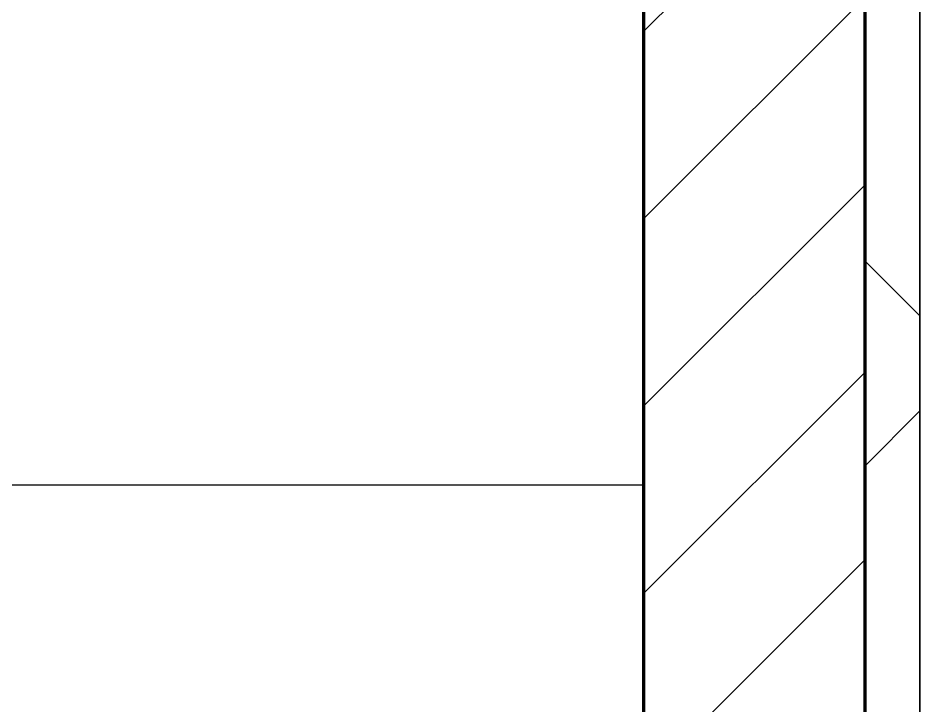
# Model space of a CAD drawing. Header units: millimetres. Extents: x -853432 to -773672, y -18171 to 22484.
# Drawn here: x -821174 to -820357, y 8812 to 9435 of the extents above; entities that cross this region are included whole.
import ezdxf

# ---------------------------------------------------------------- set-up
doc = ezdxf.new("R2010")
doc.units = ezdxf.units.MM
for name, color, linetype, lineweight in [('A-CLNG', 2, 'Continuous', 9), ('A-CLNG-PATT', 2, 'Continuous', 9), ('A-GLAZ-CURT', 2, 'Continuous', 9), ('A-WALL', 5, 'Continuous', 35), ('A-WALL-FNSH', 2, 'Continuous', 35), ('A-WALL-PATT', 1, 'Continuous', 35)]:
    doc.layers.add(name, color=color, linetype=linetype, lineweight=lineweight)

# ---------------------------------------------------------------- blocks, each defined once
blk = doc.blocks.new('PPLS-PP19_Custom Tile Pattern - Custom Tile Pattern-V181-4251-01 ENLARGED CONCOURSE LEVEL - REFLECTED CEILING PLAN - SHEET 2')
at = {"layer": 'A-GLAZ-CURT'}
for p, q in [((-300, 0), (300, 0)), ((300, 0), (-300, 0)), ((-293.07, 0), (-289.41, 0)), ((-289.41, 0), (-293.07, 0)), ((-288.34, 0), (-275.75, 0)), ((-275.75, 0), (-288.34, 0)), ((-222.32, 0), (-205.22, 0)), ((-205.22, 0), (-222.32, 0)), ((195.99, 0), (209.65, 0)), ((209.65, 0), (195.99, 0)), ((210.02, 0), (213.31, 0)), ((213.31, 0), (210.02, 0)), ((230.06, 0), (300, 0)), ((-300, -50), (300, -50)), ((300, -50), (-300, -50))]:
    blk.add_line(p, q, dxfattribs=at)
at = {"layer": 'A-GLAZ-CURT', "flags": 128}
for points in [[(-300, 0), (-291.56, 0), (-283.3, 0), (-275.2, 0), (-267.26, 0), (-259.45, 0), (-251.77, 0), (-244.2, 0), (-236.74, 0), (-229.36, 0), (-222.06, 0), (-214.83, 0), (-207.71, 0), (-200.76, 0), (-194.02, 0), (-187.54, 0), (-181.38, 0), (-175.58, 0), (-170.25, 0), (-165.64, 0), (-162.01, 0), (-159.53, 0), (-157.46, 0), (-154.52, 0), (-149.42, 0), (-141.84, 0), (-132.81, 0), (-126.08, 0)], [(-125.17, 0), (-128.55, 0), (-134.16, 0), (-140.03, 0), (-145.5, 0), (-150.63, 0), (-155.53, 0), (-160.27, 0), (-164.95, 0), (-169.65, 0), (-174.47, 0), (-179.49, 0), (-184.81, 0), (-190.44, 0), (-196.37, 0), (-202.58, 0), (-209.04, 0), (-215.73, 0), (-222.63, 0), (-229.72, 0), (-236.97, 0), (-244.39, 0), (-251.96, 0), (-259.67, 0), (-267.51, 0), (-275.48, 0), (-283.55, 0), (-291.73, 0), (-300, 0)]]:
    blk.add_lwpolyline(points, dxfattribs=at)
at = {"layer": 'A-GLAZ-CURT'}
for points in [[(-300, 0), (-296.08, 0), (-292.17, 0), (-288.3, 0)], [(-289.02, 0), (-292.64, 0), (-296.31, 0), (-300, 0)], [(-122.91, 0), (-125.31, 0), (-129.56, 0), (-133.82, 0)], [(-118.78, 0), (-120, 0), (-121.12, 0), (-122.23, 0)], [(-72.93, 0), (-74.89, 0), (-77.38, 0), (-80.14, 0)], [(-39.17, 0), (-38.56, 0), (-37.91, 0), (-37.36, 0)], [(-15.19, 0), (-13.3, 0), (-5.87, 0), (2.36, 0)], [(24.49, 0), (25.23, 0), (25.72, 0), (26.04, 0)], [(36.29, 0), (37.54, 0), (40.26, 0), (42.93, 0)], [(80.35, 0), (79.57, 0), (78.27, 0), (76.63, 0)], [(84.06, 0), (83.48, 0), (82.41, 0), (81.72, 0)], [(129.02, 0), (129.02, 0), (127.97, 0), (126.96, 0)], [(127.81, 0), (130.95, 0), (133.09, 0), (134.6, 0)], [(168.74, 0), (168.74, 0), (169.81, 0), (171.51, 0)], [(195.11, 0), (194.91, 0), (194.44, 0), (193.8, 0)]]:
    blk.add_open_spline(points, degree=3, dxfattribs=at)
for points, knots in [([(-122.46, 0), (-126.46, 0), (-152.89, 0), (-202.69, 0), (-259.21, 0), (-286.75, 0), (-288.3, 0)], [-17507.862731, -17507.862731, -17507.862731, -17507.862731, -17136.203329, -15131.813646, -13729.592194, -13646.577059, -13646.577059, -13646.577059, -13646.577059]), ([(-287.63, 0), (-276.6, 0), (-233.39, 0), (-174.61, 0), (-129.95, 0), (-110.8, 0), (-99.5, 0), (-91.46, 0)], [-5101.330845, -5101.330845, -5101.330845, -5101.330845, -4502.809032, -2700.551212, -1002.059161, -460.363443, 0, 0, 0, 0]), ([(-137.88, 0), (-140.56, 0), (-147.66, 0), (-147.69, 0), (-158.72, 0), (-174.02, 0), (-185.59, 0), (-209.77, 0), (-232.01, 0), (-255.22, 0), (-262.59, 0), (-264.9, 0), (-265.4, 0)], [-3187.727384, -3187.727384, -3187.727384, -3187.727384, -2919.378265, -2477.344047, -2237.412286, -2029.680487, -1755.085331, -1400.429864, -858.079193, -543.655514, -208.940337, 0, 0, 0, 0]), ([(-258.6, 0), (-257.91, 0), (-254.26, 0), (-241.25, 0), (-225.99, 0), (-213.73, 0), (-207.71, 0), (-205.25, 0)], [-5722.54675, -5722.54675, -5722.54675, -5722.54675, -5657.471696, -5413.335975, -5017.494783, -4832.723979, -4702.532596, -4702.532596, -4702.532596, -4702.532596]), ([(-133.82, 0), (-135.51, 0), (-137.8, 0), (-149.31, 0), (-162.01, 0), (-177.91, 0), (-199.46, 0), (-216.65, 0), (-231.26, 0), (-233.46, 0), (-234, 0)], [-2731.647847, -2731.647847, -2731.647847, -2731.647847, -2418.507304, -2308.929706, -2113.765672, -1763.376603, -1422.553702, -978.033455, -846.069444, -682.911962, -682.911962, -682.911962, -682.911962]), ([(-233.49, 0), (-233.44, 0), (-232.38, 0), (-230.74, 0), (-225.3, 0), (-223.63, 0)], [-455.274641, -455.274641, -455.274641, -455.274641, -440.605512, -119.536984, 0, 0, 0, 0]), ([(-223.63, 0), (-219.39, 0), (-206.17, 0), (-188.58, 0), (-169.02, 0), (-152.12, 0), (-136.84, 0), (-127.33, 0), (-124.19, 0), (-123.43, 0), (-123.28, 0)], [-5463.295695, -5463.295695, -5463.295695, -5463.295695, -5161.076232, -4739.070012, -4465.409639, -4149.119819, -3839.893365, -3647.167523, -3488.92562, -3439.852845, -3439.852845, -3439.852845, -3439.852845]), ([(-204.3, 0), (-203.93, 0), (-197.65, 0), (-185.8, 0), (-171.77, 0), (-158.7, 0), (-157.22, 0)], [-4685.575192, -4685.575192, -4685.575192, -4685.575192, -4666.091899, -4349.945572, -4000.813434, -3840.635403, -3840.635403, -3840.635403, -3840.635403]), ([(-152.35, 0), (-151.03, 0), (-147.71, 0), (-143.57, 0), (-138.62, 0)], [-3494.978217, -3494.978217, -3494.978217, -3494.978217, -3371.022232, -3227.460399, -3227.460399, -3227.460399, -3227.460399]), ([(-123.27, 0), (-124.63, 0), (-128.35, 0), (-136.96, 0), (-147.46, 0), (-150.03, 0), (-150.57, 0)], [-5814.755826, -5814.755826, -5814.755826, -5814.755826, -5700.061948, -5508.838257, -5298.784692, -5196.16478, -5196.16478, -5196.16478, -5196.16478]), ([(-150.34, 0), (-150.07, 0), (-147.75, 0), (-142.6, 0), (-127.26, 0), (-107.3, 0), (-90.42, 0), (-75.26, 0), (-68.41, 0), (-65.12, 0), (-63.63, 0)], [-4948.728362, -4948.728362, -4948.728362, -4948.728362, -4883.323924, -4440.880425, -4054.690705, -3793.097032, -3402.597032, -3144.956779, -3050.982048, -2969.237017, -2969.237017, -2969.237017, -2969.237017]), ([(-122.81, 0), (-128.03, 0), (-136.73, 0), (-147.74, 0), (-149.07, 0)], [-6742.200112, -6742.200112, -6742.200112, -6742.200112, -6449.282163, -6277.220794, -6277.220794, -6277.220794, -6277.220794]), ([(-148.23, 0), (-146.94, 0), (-140.15, 0), (-137.28, 0), (-133.93, 0), (-128.78, 0), (-126.5, 0)], [-6162.058746, -6162.058746, -6162.058746, -6162.058746, -6017.569127, -5560.701257, -5364.112219, -5231.017328, -5231.017328, -5231.017328, -5231.017328]), ([(-86.16, 0), (-91.37, 0), (-104.13, 0), (-122.65, 0), (-139.03, 0), (-146.11, 0), (-146.95, 0)], [-1681.3698, -1681.3698, -1681.3698, -1681.3698, -1374.161226, -945.742622, -741.901385, -489.130243, -489.130243, -489.130243, -489.130243]), ([(-146.69, 0), (-146.59, 0), (-145.49, 0), (-135.69, 0), (-128.29, 0), (-125.15, 0)], [-420.34245, -420.34245, -420.34245, -420.34245, -406.956646, -290.263673, 0, 0, 0, 0]), ([(-127.41, 0), (-131.63, 0), (-133.16, 0), (-134.09, 0), (-134.15, 0)], [-8540.990293, -8540.990293, -8540.990293, -8540.990293, -8266.114998, -8246.473386, -8246.473386, -8246.473386, -8246.473386]), ([(-134.15, 0), (-133.32, 0), (-130.31, 0), (-117.33, 0), (-95.05, 0), (-84.25, 0), (-80.67, 0)], [-7657.439573, -7657.439573, -7657.439573, -7657.439573, -7293.749979, -6839.55839, -6236.997189, -5900.947576, -5900.947576, -5900.947576, -5900.947576]), ([(-113.43, 0), (-113.44, 0), (-113.96, 0), (-119.73, 0), (-125.43, 0), (-127.03, 0), (-127.41, 0)], [-328.499627, -328.499627, -328.499627, -328.499627, -282.672656, -98.539552, -24.539552, 0, 0, 0, 0]), ([(-126.5, 0), (-122.44, 0), (-108.71, 0), (-86.68, 0), (-63.44, 0), (-54.4, 0), (-48.96, 0), (-42.59, 0), (-39.16, 0)], [-5231.017328, -5231.017328, -5231.017328, -5231.017328, -4994.692869, -4542.524482, -4008.285538, -3689.699207, -3546.54457, -3366.502333, -3366.502333, -3366.502333, -3366.502333]), ([(-125.15, 0), (-124.93, 0), (-124.21, 0), (-123.33, 0), (-122.65, 0)], [-3362.7396, -3362.7396, -3362.7396, -3362.7396, -3342.215224, -3292.682525, -3292.682525, -3292.682525, -3292.682525]), ([(-122.25, 0), (-119.27, 0), (-111.88, 0), (-98.9, 0), (-89.19, 0), (-82.02, 0), (-80.68, 0)], [-3283.064813, -3283.064813, -3283.064813, -3283.064813, -3074.362186, -2902.289527, -2605.247022, -2537.662406, -2537.662406, -2537.662406, -2537.662406]), ([(-80.67, 0), (-81.38, 0), (-92.67, 0), (-106.94, 0), (-122.2, 0)], [-19033.166561, -19033.166561, -19033.166561, -19033.166561, -18935.241197, -17515.680312, -17515.680312, -17515.680312, -17515.680312]), ([(-39.4, 0), (-43.56, 0), (-56.17, 0), (-78.2, 0), (-104.81, 0), (-117.73, 0), (-122.2, 0)], [-8369.627725, -8369.627725, -8369.627725, -8369.627725, -8073.216054, -7508.296369, -7004.680444, -6753.56006, -6753.56006, -6753.56006, -6753.56006]), ([(-122.08, 0), (-122.01, 0), (-121.69, 0), (-121.2, 0), (-120.88, 0)], [-3136.336417, -3136.336417, -3136.336417, -3136.336417, -3110.304437, -3035.164275, -3035.164275, -3035.164275, -3035.164275]), ([(-120.13, 0), (-120.14, 0), (-120.22, 0), (-120.55, 0), (-121.45, 0)], [-2933.992132, -2933.992132, -2933.992132, -2933.992132, -2920.575025, -2858.387903, -2858.387903, -2858.387903, -2858.387903]), ([(-39.69, 0), (-40.51, 0), (-45.14, 0), (-46.13, 0), (-60.59, 0), (-81.23, 0), (-99.51, 0), (-114.02, 0), (-117.28, 0), (-118.78, 0)], [-1732.054927, -1732.054927, -1732.054927, -1732.054927, -1672.078046, -1405.135169, -1060.00838, -740.068933, -229.489605, -116.330425, 0, 0, 0, 0]), ([(-117.74, 0), (-117.19, 0), (-114.78, 0), (-113.43, 0), (-113.43, 0)], [-821.249067, -821.249067, -821.249067, -821.249067, -394.672656, -330.879064, -330.879064, -330.879064, -330.879064]), ([(-80.68, 0), (-81.69, 0), (-92.05, 0), (-107.61, 0), (-116.56, 0), (-117.56, 0)], [-2275.334605, -2275.334605, -2275.334605, -2275.334605, -2193.204658, -1433.981041, -985.49888, -985.49888, -985.49888, -985.49888]), ([(-115.82, 0), (-114.96, 0), (-110.41, 0), (-96.78, 0), (-71.33, 0), (-42.53, 0), (-12.78, 0), (4.23, 0), (9.64, 0), (10.14, 0), (10.18, 0)], [-5724.064692, -5724.064692, -5724.064692, -5724.064692, -5430.283136, -5103.229623, -4799.173296, -4065.652676, -3589.737505, -3285.047089, -3066.359526, -3044.715262, -3044.715262, -3044.715262, -3044.715262]), ([(-39.19, 0), (-39.71, 0), (-45.29, 0), (-56.24, 0), (-75.59, 0), (-94, 0), (-112.01, 0), (-114.94, 0), (-115.63, 0)], [-1826.829157, -1826.829157, -1826.829157, -1826.829157, -1792.521578, -1466.981642, -1208.454564, -789.402658, -501.969187, -243.577221, -243.577221, -243.577221, -243.577221]), ([(-91.46, 0), (-90.09, 0), (-86.59, 0), (-82.83, 0), (-80.68, 0)], [-19832.387487, -19832.387487, -19832.387487, -19832.387487, -19753.885894, -19642.94686, -19642.94686, -19642.94686, -19642.94686]), ([(-63.96, 0), (-64.13, 0), (-72.5, 0), (-80.63, 0), (-86.16, 0)], [-2171.769325, -2171.769325, -2171.769325, -2171.769325, -2007.031671, -1681.3698, -1681.3698, -1681.3698, -1681.3698]), ([(-80.76, 0), (-81.8, 0), (-82.86, 0), (-83.28, 0), (-83.28, 0)], [-1566.389628, -1566.389628, -1566.389628, -1566.389628, -1424.436217, -1393.971743, -1393.971743, -1393.971743, -1393.971743]), ([(-83.28, 0), (-83.28, 0), (-83.05, 0), (-82, 0), (-81.41, 0)], [-1393.4169, -1393.4169, -1393.4169, -1393.4169, -1353.722004, -1319.6015, -1319.6015, -1319.6015, -1319.6015]), ([(-80.43, 0), (-78.54, 0), (-75.52, 0), (-72.73, 0), (-72.64, 0), (-72.64, 0)], [-19638.67709, -19638.67709, -19638.67709, -19638.67709, -19541.04734, -19478.625389, -19471.062469, -19471.062469, -19471.062469, -19471.062469]), ([(-80.33, 0), (-78.46, 0), (-70.84, 0), (-62.74, 0), (-60.36, 0), (-59.97, 0)], [-5890.338133, -5890.338133, -5890.338133, -5890.338133, -5713.340575, -5140.470607, -5006.787413, -5006.787413, -5006.787413, -5006.787413]), ([(-36.62, 0), (-36.62, 0), (-40.35, 0), (-44.32, 0), (-58.03, 0), (-73.11, 0), (-79.79, 0)], [-4069.478503, -4069.478503, -4069.478503, -4069.478503, -3858.647035, -3538.256648, -2842.901703, -2299.497386, -2299.497386, -2299.497386, -2299.497386]), ([(-29.03, 0), (-33.97, 0), (-43.74, 0), (-56.37, 0), (-71.66, 0), (-76.29, 0), (-79.49, 0), (-79.79, 0)], [-2680.714891, -2680.714891, -2680.714891, -2680.714891, -2413.671296, -2161.752162, -2006.592567, -1646.621388, -1608.428934, -1608.428934, -1608.428934, -1608.428934]), ([(-79.76, 0), (-75.83, 0), (-70.36, 0), (-65.93, 0), (-65.07, 0)], [-2522.0547, -2522.0547, -2522.0547, -2522.0547, -2322.099534, -2241.8264, -2241.8264, -2241.8264, -2241.8264]), ([(-79.53, 0), (-79.27, 0), (-74.88, 0), (-62.97, 0), (-50.15, 0), (-42.19, 0), (-39.92, 0)], [-1286.743147, -1286.743147, -1286.743147, -1286.743147, -1274.333717, -1073.56893, -651.549973, -428.914382, -428.914382, -428.914382, -428.914382]), ([(-66.39, 0), (-66.39, 0), (-63.63, 0), (-53.63, 0), (-34.42, 0), (-29.82, 0), (-29.19, 0)], [-2493.31794, -2493.31794, -2493.31794, -2493.31794, -2315.303971, -1809.437387, -963.711516, -666.19313, -666.19313, -666.19313, -666.19313]), ([(2.37, 0), (-2.19, 0), (-21.19, 0), (-47.42, 0), (-65.77, 0), (-66.37, 0), (-66.38, 0)], [-3986.549796, -3986.549796, -3986.549796, -3986.549796, -3745.412743, -2981.410125, -2542.574734, -2498.224237, -2498.224237, -2498.224237, -2498.224237]), ([(-63.63, 0), (-61.49, 0), (-57.39, 0), (-54.49, 0), (-45.2, 0), (-40.79, 0), (-40.46, 0), (-40.44, 0)], [-2969.237017, -2969.237017, -2969.237017, -2969.237017, -2851.217951, -2734.127174, -2474.780881, -2410.990208, -2350.645972, -2350.645972, -2350.645972, -2350.645972]), ([(-58.83, 0), (-58.37, 0), (-57.29, 0), (-54.23, 0), (-46.33, 0), (-42.62, 0), (-41.76, 0)], [-4859.52896, -4859.52896, -4859.52896, -4859.52896, -4680.891996, -4469.85053, -4321.566175, -4270.495146, -4270.495146, -4270.495146, -4270.495146]), ([(-51.83, 0), (-51.83, 0), (-51.78, 0), (-47.4, 0), (-46.01, 0), (-40.22, 0), (-36.78, 0)], [-632.814994, -632.814994, -632.814994, -632.814994, -627.965721, -508.377888, -260.442412, 0, 0, 0, 0]), ([(42.84, 0), (40.22, 0), (33.65, 0), (24.07, 0), (12.82, 0), (-2.9, 0), (-20.62, 0), (-32.81, 0), (-44.85, 0), (-51.43, 0), (-51.79, 0)], [-2450.661347, -2450.661347, -2450.661347, -2450.661347, -2313.748533, -2106.613311, -1925.670641, -1617.263037, -1290.787923, -1039.307308, -819.71621, -644.910881, -644.910881, -644.910881, -644.910881]), ([(-41.76, 0), (-39.9, 0), (-37.72, 0), (-36.92, 0), (-36.77, 0)], [-4270.495146, -4270.495146, -4270.495146, -4270.495146, -4161.040818, -4106.245333, -4106.245333, -4106.245333, -4106.245333]), ([(9.32, 0), (9.08, 0), (7.65, 0), (2.57, 0), (-12.23, 0), (-25.13, 0), (-34.6, 0), (-39.16, 0)], [-2922.926651, -2922.926651, -2922.926651, -2922.926651, -2882.788014, -2720.818881, -2518.50168, -2125.455881, -1827.508914, -1827.508914, -1827.508914, -1827.508914]), ([(-26.75, 0), (-27.82, 0), (-32.26, 0), (-36.96, 0), (-39.15, 0)], [-8718.362214, -8718.362214, -8718.362214, -8718.362214, -8532.293389, -8375.571697, -8375.571697, -8375.571697, -8375.571697]), ([(-39.09, 0), (-38.08, 0), (-35.37, 0), (-33.57, 0), (-29.94, 0), (-28.57, 0)], [-400.852219, -400.852219, -400.852219, -400.852219, -296.515819, -83.513472, 0, 0, 0, 0]), ([(-38.95, 0), (-38.05, 0), (-28.67, 0), (-18.03, 0), (8.61, 0), (15.02, 0), (22.91, 0), (31, 0), (39.04, 0), (51.19, 0), (58.74, 0), (61.34, 0), (61.45, 0)], [-3362.796854, -3362.796854, -3362.796854, -3362.796854, -3315.260113, -2864.387349, -2439.246196, -2084.094819, -1956.422387, -1818.904206, -1645.594513, -1443.202566, -1228.752106, -1120.932285, -1120.932285, -1120.932285, -1120.932285]), ([(-36.33, 0), (-36.43, 0), (-36.91, 0), (-38.12, 0), (-38.9, 0)], [-1855.773136, -1855.773136, -1855.773136, -1855.773136, -1810.870157, -1751.749821, -1751.749821, -1751.749821, -1751.749821]), ([(-36.78, 0), (-32.43, 0), (-19.22, 0), (7.4, 0), (30.8, 0), (43.89, 0)], [-6191.144455, -6191.144455, -6191.144455, -6191.144455, -5862.463379, -5340.621928, -4655.615563, -4655.615563, -4655.615563, -4655.615563]), ([(-36.29, 0), (-36.29, 0), (-34.66, 0), (-28.88, 0), (-26.95, 0), (-26.54, 0)], [-9150.272121, -9150.272121, -9150.272121, -9150.272121, -9057.163041, -8919.836787, -8834.607043, -8834.607043, -8834.607043, -8834.607043]), ([(2.37, 0), (-5.04, 0), (-16.89, 0), (-34.76, 0), (-36.04, 0)], [-9872.115464, -9872.115464, -9872.115464, -9872.115464, -9424.652049, -9182.880979, -9182.880979, -9182.880979, -9182.880979]), ([(-33.34, 0), (-33.34, 0), (-32.93, 0), (-31.16, 0), (-30.52, 0)], [-2415.024266, -2415.024266, -2415.024266, -2415.024266, -2357.633367, -2323.618664, -2323.618664, -2323.618664, -2323.618664]), ([(70.61, 0), (66.16, 0), (55.8, 0), (39.61, 0), (24.74, 0), (2.64, 0), (-17.84, 0), (-30.57, 0), (-31.82, 0), (-32, 0)], [-4647.237329, -4647.237329, -4647.237329, -4647.237329, -4326.416877, -4098.545751, -3766.694881, -3333.063701, -2994.501669, -2698.150104, -2614.070998, -2614.070998, -2614.070998, -2614.070998]), ([(-30.76, 0), (-30.73, 0), (-29.99, 0), (-23.47, 0), (-15.75, 0), (-15.19, 0)], [-54176.191683, -54176.191683, -54176.191683, -54176.191683, -54157.274271, -53749.15266, -53717.791567, -53717.791567, -53717.791567, -53717.791567]), ([(-30.52, 0), (-27.11, 0), (-18.23, 0), (-6, 0), (1.54, 0)], [-2323.618664, -2323.618664, -2323.618664, -2323.618664, -2142.497158, -1742.713998, -1742.713998, -1742.713998, -1742.713998]), ([(-13, 0), (-14.35, 0), (-17.68, 0), (-25.97, 0), (-29.52, 0), (-30.21, 0)], [-55207.591944, -55207.591944, -55207.591944, -55207.591944, -54789.006179, -54461.685999, -54290.791712, -54290.791712, -54290.791712, -54290.791712]), ([(8.33, 0), (8.19, 0), (7.18, 0), (0.32, 0), (-13.89, 0), (-24.92, 0), (-29.03, 0)], [-3574.286521, -3574.286521, -3574.286521, -3574.286521, -3526.962355, -3285.499107, -2903.012179, -2680.714891, -2680.714891, -2680.714891, -2680.714891]), ([(-28.98, 0), (-28.66, 0), (-27.39, 0), (-24.45, 0), (-22.56, 0)], [-166.548282, -166.548282, -166.548282, -166.548282, -102.06493, 0, 0, 0, 0]), ([(-28.57, 0), (-26.93, 0), (-20.29, 0), (-11.45, 0), (2.08, 0), (13.15, 0), (21.24, 0), (24.62, 0), (24.72, 0), (24.72, 0)], [-5361.429781, -5361.429781, -5361.429781, -5361.429781, -5261.36855, -5050.479954, -4785.90057, -4596.498881, -4445.288762, -4384.376941, -4376.041937, -4376.041937, -4376.041937, -4376.041937]), ([(-22.56, 0), (-20.27, 0), (-17.03, 0), (-11.36, 0), (-7.66, 0), (-6.6, 0), (-6.44, 0)], [-56468.192263, -56468.192263, -56468.192263, -56468.192263, -56344.022017, -56303.229861, -56166.290093, -56124.392176, -56124.392176, -56124.392176, -56124.392176]), ([(-6.54, 0), (-6.73, 0), (-7.2, 0), (-7.6, 0), (-7.79, 0)], [-56009.792147, -56009.792147, -56009.792147, -56009.792147, -55949.290093, -55895.192118, -55895.192118, -55895.192118, -55895.192118]), ([(-2.63, 0), (-2.47, 0), (-1.63, 0), (0.62, 0), (2.14, 0)], [-226.825321, -226.825321, -226.825321, -226.825321, -220.269177, -213.105504, -213.105504, -213.105504, -213.105504]), ([(1.8, 0), (1.37, 0), (-0.22, 0), (-1.67, 0), (-2.25, 0)], [-250.29001, -250.29001, -250.29001, -250.29001, -246.234814, -234.646884, -234.646884, -234.646884, -234.646884]), ([(103.09, 0), (101.08, 0), (86.31, 0), (63.34, 0), (35.84, 0), (13.63, 0), (5.99, 0), (2.34, 0)], [-375.435014, -375.435014, -375.435014, -375.435014, -369.147452, -330.153101, -307.516438, -285.83788, -251.978559, -251.978559, -251.978559, -251.978559]), ([(2.39, 0), (2.6, 0), (12.32, 0), (22.06, 0), (36.18, 0), (40.64, 0), (42.94, 0)], [-1727.712593, -1727.712593, -1727.712593, -1727.712593, -1716.209403, -1206.526904, -1089.329421, -968.174444, -968.174444, -968.174444, -968.174444]), ([(2.7, 0), (3.62, 0), (16.23, 0), (42.82, 0), (88.72, 0), (120.63, 0), (138.28, 0), (138.53, 0)], [-432.714428, -432.714428, -432.714428, -432.714428, -429.606584, -390.253598, -346.313304, -291.370682, -290.5735, -290.5735, -290.5735, -290.5735]), ([(30.82, 0), (29.27, 0), (20.14, 0), (10.84, 0), (2.86, 0), (2.81, 0)], [-10462.034656, -10462.034656, -10462.034656, -10462.034656, -10363.088938, -9884.23066, -9880.810509, -9880.810509, -9880.810509, -9880.810509]), ([(31.18, 0), (25.97, 0), (16.68, 0), (7.22, 0), (2.97, 0)], [-4496.803627, -4496.803627, -4496.803627, -4496.803627, -4222.080604, -3997.158779, -3997.158779, -3997.158779, -3997.158779]), ([(3.43, 0), (4.55, 0), (8, 0), (15.97, 0), (22.54, 0), (24.49, 0)], [-211.182196, -211.182196, -211.182196, -211.182196, -206.416616, -198.214427, -187.717507, -187.717507, -187.717507, -187.717507]), ([(24.69, 0), (24.54, 0), (20.99, 0), (15.48, 0), (10.8, 0), (9.63, 0)], [-4368.572414, -4368.572414, -4368.572414, -4368.572414, -4306.476363, -4080.000647, -3772.857994, -3772.857994, -3772.857994, -3772.857994]), ([(18.16, 0), (19.15, 0), (24.25, 0), (25.66, 0), (26.12, 0)], [-5700.113719, -5700.113719, -5700.113719, -5700.113719, -5554.232259, -5302.431367, -5302.431367, -5302.431367, -5302.431367]), ([(43.44, 0), (42.84, 0), (38.82, 0), (29.53, 0), (20.67, 0), (18.85, 0), (18.16, 0)], [-6347.322254, -6347.322254, -6347.322254, -6347.322254, -6314.283804, -6135.05769, -5972.647715, -5832.674503, -5832.674503, -5832.674503, -5832.674503]), ([(27.44, 0), (27.9, 0), (29.54, 0), (38.07, 0), (53.39, 0), (71.67, 0), (84.83, 0), (86.01, 0), (92.51, 0), (94.33, 0)], [-5037.309798, -5037.309798, -5037.309798, -5037.309798, -4887.603822, -4705.298446, -4353.683244, -3960.84581, -3759.045785, -3336.541051, -2783.776468, -2783.776468, -2783.776468, -2783.776468]), ([(27.89, 0), (29.09, 0), (33.4, 0), (48.37, 0), (71.92, 0), (100.57, 0), (116.36, 0), (128.63, 0), (128.95, 0)], [-147.777612, -147.777612, -147.777612, -147.777612, -135.792042, -118.513713, -97.899267, -63.759246, -39.050993, -35.895543, -35.895543, -35.895543, -35.895543]), ([(53.18, 0), (53.06, 0), (52.22, 0), (44.99, 0), (36.46, 0), (30.82, 0)], [-622.740158, -622.740158, -622.740158, -622.740158, -566.066452, -360.610861, 0, 0, 0, 0]), ([(136.44, 0), (121.66, 0), (86.93, 0), (51.16, 0), (31.18, 0)], [-106.750556, -106.750556, -106.750556, -106.750556, -59.610984, 0, 0, 0, 0]), ([(43.24, 0), (42.39, 0), (39.73, 0), (36.02, 0), (35.54, 0), (35.54, 0)], [-329.358298, -329.358298, -329.358298, -329.358298, -326.15566, -319.318397, -317.489778, -317.489778, -317.489778, -317.489778]), ([(126.35, 0), (119.91, 0), (102.5, 0), (76.86, 0), (57.82, 0), (47.92, 0), (44.87, 0), (43.83, 0)], [-432.67672, -432.67672, -432.67672, -432.67672, -401.860199, -357.622665, -341.267687, -334.000314, -330.095674, -330.095674, -330.095674, -330.095674]), ([(43.88, 0), (44.84, 0), (48.66, 0), (57.76, 0), (64.47, 0), (72.74, 0), (75.22, 0), (76.03, 0), (76.21, 0)], [-951.772749, -951.772749, -951.772749, -951.772749, -901.315459, -753.071572, -495.328968, -421.953223, -334.951786, -290.452333, -290.452333, -290.452333, -290.452333]), ([(76.63, 0), (74.8, 0), (67.65, 0), (56.32, 0), (47.07, 0), (43.89, 0)], [-3095.572228, -3095.572228, -3095.572228, -3095.572228, -2950.589685, -2634.532728, -2468.897774, -2468.897774, -2468.897774, -2468.897774]), ([(114.39, 0), (114.2, 0), (112.08, 0), (105.42, 0), (92.38, 0), (85.59, 0), (74.4, 0), (62.26, 0), (52.57, 0), (47.33, 0), (43.93, 0)], [-8148.58938, -8148.58938, -8148.58938, -8148.58938, -8105.191388, -7723.759874, -7531.75727, -7135.649961, -6924.452779, -6738.82075, -6548.303034, -6356.483989, -6356.483989, -6356.483989, -6356.483989]), ([(43.98, 0), (44.1, 0), (50.87, 0), (64.79, 0), (95.91, 0), (117.68, 0), (125.81, 0), (126.98, 0)], [-306.239952, -306.239952, -306.239952, -306.239952, -305.899624, -287.17622, -249.500363, -194.761443, -184.269029, -184.269029, -184.269029, -184.269029]), ([(44.6, 0), (45.94, 0), (56.42, 0), (70.92, 0), (82.12, 0), (83.66, 0)], [-4643.358341, -4643.358341, -4643.358341, -4643.358341, -4573.028122, -4094.177415, -3869.465285, -3869.465285, -3869.465285, -3869.465285]), ([(61.47, 0), (61.47, 0), (61.21, 0), (54.61, 0), (53.71, 0), (53.56, 0)], [-1113.311073, -1113.311073, -1113.311073, -1113.311073, -1096.402191, -891.204116, -747.28819, -747.28819, -747.28819, -747.28819]), ([(76.22, 0), (75.58, 0), (73.64, 0), (71.05, 0), (70.61, 0)], [-193.634889, -193.634889, -193.634889, -193.634889, -31.537676, 0, 0, 0, 0]), ([(94.4, 0), (94.4, 0), (94.64, 0), (99.11, 0), (108.97, 0), (117.55, 0), (123.74, 0), (126.03, 0)], [-2348.345796, -2348.345796, -2348.345796, -2348.345796, -2310.419338, -2233.599744, -2052.234781, -1843.028543, -1723.290194, -1723.290194, -1723.290194, -1723.290194]), ([(126.91, 0), (126.75, 0), (124.06, 0), (122.35, 0), (114.96, 0), (108.04, 0), (103.09, 0)], [-31.951916, -31.951916, -31.951916, -31.951916, -31.430235, -22.807238, -15.488593, 0, 0, 0, 0]), ([(157.9, 0), (156.77, 0), (151.67, 0), (143.29, 0), (134.04, 0), (126.24, 0), (118.6, 0), (114.23, 0), (111.98, 0), (105.66, 0), (105.23, 0), (105.23, 0)], [-10292.955006, -10292.955006, -10292.955006, -10292.955006, -10098.273015, -9847.788484, -9677.714971, -9567.007022, -9453.21225, -9220.200448, -9012.77275, -8966.157302, -8929.495943, -8929.495943, -8929.495943, -8929.495943]), ([(105.26, 0), (105.52, 0), (111.01, 0), (112.65, 0), (113.59, 0)], [-8920.561005, -8920.561005, -8920.561005, -8920.561005, -8814.835624, -8577.462505, -8577.462505, -8577.462505, -8577.462505]), ([(126.93, 0), (130.34, 0), (142.35, 0), (163.31, 0), (185.23, 0), (193.62, 0), (194.69, 0), (194.79, 0)], [-1707.604529, -1707.604529, -1707.604529, -1707.604529, -1530.39897, -1095.004608, -529.74427, -295.064701, -265.121568, -265.121568, -265.121568, -265.121568]), ([(168.37, 0), (167.68, 0), (162.47, 0), (150.49, 0), (132.13, 0), (126.95, 0)], [-543.375029, -543.375029, -543.375029, -543.375029, -530.793311, -458.593899, -433.646098, -433.646098, -433.646098, -433.646098]), ([(128.58, 0), (128.8, 0), (130.16, 0), (139.26, 0), (152.67, 0), (161.24, 0), (162.19, 0), (162.75, 0)], [-633.326174, -633.326174, -633.326174, -633.326174, -627.736123, -618.981161, -602.094757, -592.980799, -581.414464, -581.414464, -581.414464, -581.414464]), ([(137.1, 0), (136, 0), (133.64, 0), (129.87, 0), (129.11, 0)], [-670.405967, -670.405967, -670.405967, -670.405967, -651.020627, -640.742133, -640.742133, -640.742133, -640.742133]), ([(193.8, 0), (193.33, 0), (190.11, 0), (183.13, 0), (171, 0), (161.95, 0), (161.28, 0), (158.35, 0), (157.85, 0), (157.77, 0)], [-11665.349007, -11665.349007, -11665.349007, -11665.349007, -11565.880756, -11105.624034, -10839.086983, -10768.332124, -10666.779182, -10580.760289, -10550.278881, -10550.278881, -10550.278881, -10550.278881]), ([(209.53, 0), (208.11, 0), (193.7, 0), (177.41, 0), (159.34, 0), (158.33, 0), (158.3, 0)], [-192.73867, -192.73867, -192.73867, -192.73867, -187.987675, -143.776725, -129.632772, -123.352749, -123.352749, -123.352749, -123.352749]), ([(159.07, 0), (159.13, 0), (160.84, 0), (165.21, 0), (174.15, 0), (185.98, 0), (208.82, 0), (219.42, 0), (230.06, 0)], [-115.643202, -115.643202, -115.643202, -115.643202, -114.681583, -87.660824, -65.295536, -41.623857, -24.459831, 0, 0, 0, 0]), ([(162.75, 0), (165.4, 0), (170.91, 0), (172.61, 0), (172.61, 0)], [-111.264224, -111.264224, -111.264224, -111.264224, -56.742688, -19.085662, -19.085662, -19.085662, -19.085662]), ([(209.95, 0), (208.01, 0), (196.2, 0), (182.99, 0), (174.27, 0), (169.67, 0), (168.99, 0)], [-8813.02241, -8813.02241, -8813.02241, -8813.02241, -8717.832359, -8253.978395, -8152.463617, -8069.855175, -8069.855175, -8069.855175, -8069.855175]), ([(209.99, 0), (208.23, 0), (202.68, 0), (187.54, 0), (175.3, 0), (169.49, 0)], [-194.104884, -194.104884, -194.104884, -194.104884, -184.406837, -162.427601, -142.916156, -142.916156, -142.916156, -142.916156]), ([(171.51, 0), (176.48, 0), (193.23, 0), (201.73, 0), (207.09, 0), (209.57, 0), (210, 0)], [-7971.819559, -7971.819559, -7971.819559, -7971.819559, -7784.112253, -7606.717214, -7289.299508, -7222.168749, -7222.168749, -7222.168749, -7222.168749]), ([(172.07, 0), (177.66, 0), (187.87, 0), (201.08, 0), (207.47, 0), (213.96, 0), (215.11, 0)], [-255.364076, -255.364076, -255.364076, -255.364076, -237.955587, -223.92608, -215.862851, -208.75215, -208.75215, -208.75215, -208.75215]), ([(300, 0), (286.53, 0), (255.96, 0), (225.33, 0), (209.98, 0)], [-285.253232, -285.253232, -285.253232, -285.253232, -244.693688, -193.247498, -193.247498, -193.247498, -193.247498]), ([(247.1, 0), (246.76, 0), (245.04, 0), (238.34, 0), (226.56, 0), (221.86, 0), (214.13, 0), (209.99, 0)], [-9649.085549, -9649.085549, -9649.085549, -9649.085549, -9581.591397, -9406.094246, -9221.510254, -9016.44624, -8813.645866, -8813.645866, -8813.645866, -8813.645866]), ([(215.22, 0), (214.62, 0), (212.66, 0), (210.92, 0), (210.18, 0)], [-203.825446, -203.825446, -203.825446, -203.825446, -198.527383, -194.454786, -194.454786, -194.454786, -194.454786]), ([(210.85, 0), (211.78, 0), (216.42, 0), (241.96, 0), (266.73, 0), (281.71, 0), (291.71, 0), (296.52, 0), (297.86, 0), (298.09, 0)], [-7179.657833, -7179.657833, -7179.657833, -7179.657833, -7042.621073, -6582.165592, -6068.460911, -5766.029927, -5566.724884, -5280.360606, -5199.253518, -5199.253518, -5199.253518, -5199.253518]), ([(300, 0), (288.22, 0), (262, 0), (230.43, 0), (219.94, 0), (219.02, 0)], [-12528.858583, -12528.858583, -12528.858583, -12528.858583, -11905.454923, -11162.864862, -10856.732305, -10856.732305, -10856.732305, -10856.732305]), ([(219.9, 0), (220.86, 0), (227.84, 0), (242.06, 0), (246.54, 0), (246.96, 0)], [-10670.940496, -10670.940496, -10670.940496, -10670.940496, -10511.382485, -9925.173265, -9834.877357, -9834.877357, -9834.877357, -9834.877357]), ([(284.76, 0), (284.76, 0), (285.09, 0), (287.47, 0), (293.59, 0), (297.76, 0), (300, 0)], [-4110.630118, -4110.630118, -4110.630118, -4110.630118, -4053.389046, -3959.664717, -3862.421465, -3746.95702, -3746.95702, -3746.95702, -3746.95702]), ([(297.38, 0), (295.84, 0), (291.62, 0), (285.38, 0), (284.87, 0)], [-4803.172655, -4803.172655, -4803.172655, -4803.172655, -4358.271401, -4143.037883, -4143.037883, -4143.037883, -4143.037883])]:
    blk.add_open_spline(points, degree=3, knots=knots, dxfattribs=at)
blk = doc.blocks.new('*U1099')
at = {"layer": 'A-CLNG'}
for p, q in [((15275, 500), (15275, 6365)), ((15275, 6365), (15275, 500))]:
    blk.add_line(p, q, dxfattribs=at)
at = {"layer": 'A-GLAZ-CURT', "rotation": 270}
blk.add_blockref('PPLS-PP19_Custom Tile Pattern - Custom Tile Pattern-V181-4251-01 ENLARGED CONCOURSE LEVEL - REFLECTED CEILING PLAN - SHEET 2', (15525, 5532.5), dxfattribs=at)

msp = doc.modelspace()

# ---------------------------------------------------------------- hatches: boundary and pattern name
at = {"layer": 'A-CLNG-PATT', "lineweight": 25}
h = msp.add_hatch(dxfattribs=at)
h.set_pattern_fill('FP_3', color=256, style=0, pattern_type=2)
h.set_pattern_definition([(0, (-828994.9, 9611.5), (0, -600), []), (270, (-828994.9, 9611.5), (-600, -4e-14), [])])
h.paths.add_polyline_path([(-825607.37, 3279.03), (-825607.36, 4079.03), (-823357.38, 4079.03), (-823357.37, 4079.02), (-820607.37, 4079.02), (-820607.37, 9944.02), (-828382.37, 9944.02), (-828382.37, 4068.8), (-827592.59, 3279.03), (-827310.79, 3279.03)])
h.paths.add_polyline_path([(-825994.87, 4811.52), (-825994.87, 5411.52), (-824794.87, 5411.52), (-824794.87, 4811.52), (-825607.37, 4811.52)])
h.paths.add_polyline_path([(-824194.87, 4811.52), (-824194.87, 5411.52), (-822994.87, 5411.52), (-822994.87, 4811.52)])
h.paths.add_polyline_path([(-822394.87, 4811.52), (-822394.87, 5411.52), (-821194.87, 5411.52), (-821194.87, 4811.52)])
h.paths.add_polyline_path([(-827592.59, 4811.52), (-827794.87, 4811.52), (-827794.87, 5411.52), (-826594.87, 5411.52), (-826594.87, 4811.52), (-827310.79, 4811.52)])
h.paths.add_polyline_path([(-821194.87, 6011.52), (-822394.87, 6011.52), (-822394.87, 6611.52), (-821194.87, 6611.52), (-821194.87, 6410.07)])
h.paths.add_polyline_path([(-825994.87, 6011.52), (-825994.87, 6611.52), (-824794.87, 6611.52), (-824794.87, 6011.52), (-825104.62, 6011.52)])
h.paths.add_polyline_path([(-826594.87, 6011.52), (-827794.87, 6011.52), (-827794.87, 6611.52), (-826594.87, 6611.52), (-826594.87, 6410.07)])
h.paths.add_polyline_path([(-824194.87, 6011.52), (-824194.87, 6611.52), (-822994.87, 6611.52), (-822994.87, 6011.52)])
h.paths.add_polyline_path([(-824506.64, 6858.38), (-824509.84, 6858.38), (-824532.29, 6869.19), (-824548.12, 6889.98), (-824553.07, 6914.29), (-824547.83, 6937.27), (-824532.29, 6956.76), (-824508.87, 6967.57), (-824484.12, 6967.19), (-824462.46, 6956.76), (-824446.62, 6935.98), (-824441.37, 6912.98), (-824446.92, 6888.68), (-824462.46, 6869.19), (-824485.87, 6858.38), (-824497.37, 6858.38)])
h.paths.add_polyline_path([(-825994.87, 7211.52), (-825994.87, 7811.52), (-824794.87, 7811.52), (-824794.87, 7211.52), (-825104.62, 7211.52)])
h.paths.add_polyline_path([(-826594.87, 7211.52), (-827794.87, 7211.52), (-827794.87, 7811.52), (-826594.87, 7811.52), (-826594.87, 7738.85)])
h.paths.add_polyline_path([(-822994.87, 7211.52), (-824194.87, 7211.52), (-824194.87, 7811.52), (-822994.87, 7811.52), (-822994.87, 7738.85)])
h.paths.add_polyline_path([(-821194.87, 7211.52), (-822394.87, 7211.52), (-822394.87, 7811.52), (-821194.87, 7811.52), (-821194.87, 7738.85)])
h.paths.add_polyline_path([(-824794.87, 8411.52), (-825994.87, 8411.52), (-825994.87, 9011.52), (-824794.87, 9011.52)])
h.paths.add_polyline_path([(-826594.87, 8411.52), (-827794.87, 8411.52), (-827794.87, 9011.52), (-826594.87, 9011.52)])
h.paths.add_polyline_path([(-822394.87, 8411.52), (-822394.87, 9011.52), (-821194.87, 9011.52), (-821194.87, 8411.52), (-821795.36, 8411.52)])
h.paths.add_polyline_path([(-822994.87, 8411.52), (-824194.87, 8411.52), (-824194.87, 9011.52), (-822994.87, 9011.52)])
at = {"layer": 'A-WALL-PATT', "lineweight": 9}
h = msp.add_hatch(dxfattribs=at)
h.set_pattern_fill('FP_2', color=256, style=0, pattern_type=2)
h.set_pattern_definition([(45, (0, 0), (-84.852814, 84.852814), [])])
h.paths.add_polyline_path([(-820407.37, 3879.02), (-820407.37, 9944.02), (-820607.37, 9944.02), (-820607.37, 3879.02)])
h = msp.add_hatch(dxfattribs=at)
h.set_pattern_fill('FP_4', color=256, style=0, pattern_type=2)
h.set_pattern_definition([(45, (0, 0), (-212.13203, 212.13203), []), (135, (0, 0), (-212.13203, -212.13203), [])])
h.paths.add_polyline_path([(-820357.37, 3879.02), (-820357.37, 9944.02), (-820407.37, 9944.02), (-820407.37, 3879.02)])

# ---------------------------------------------------------------- linework, layer by layer
at = {"layer": 'A-WALL', "color": 7, "lineweight": 70}
for p, q in [((-820607.37, 4079.02), (-820607.37, 9944.02)), ((-820407.37, 9894.02), (-820407.37, 3879.02))]:
    msp.add_line(p, q, dxfattribs=at)
at = {"layer": 'A-WALL-FNSH', "color": 250}
for p, q in [((-820407.37, 3879.02), (-820407.37, 9944.02)), ((-820357.37, 9944.02), (-820357.37, 3879.02))]:
    msp.add_line(p, q, dxfattribs=at)

# ---------------------------------------------------------------- block references
msp.add_blockref('*U1099', (-835882.37, 3579.02))

doc.saveas('drawing.dxf')
